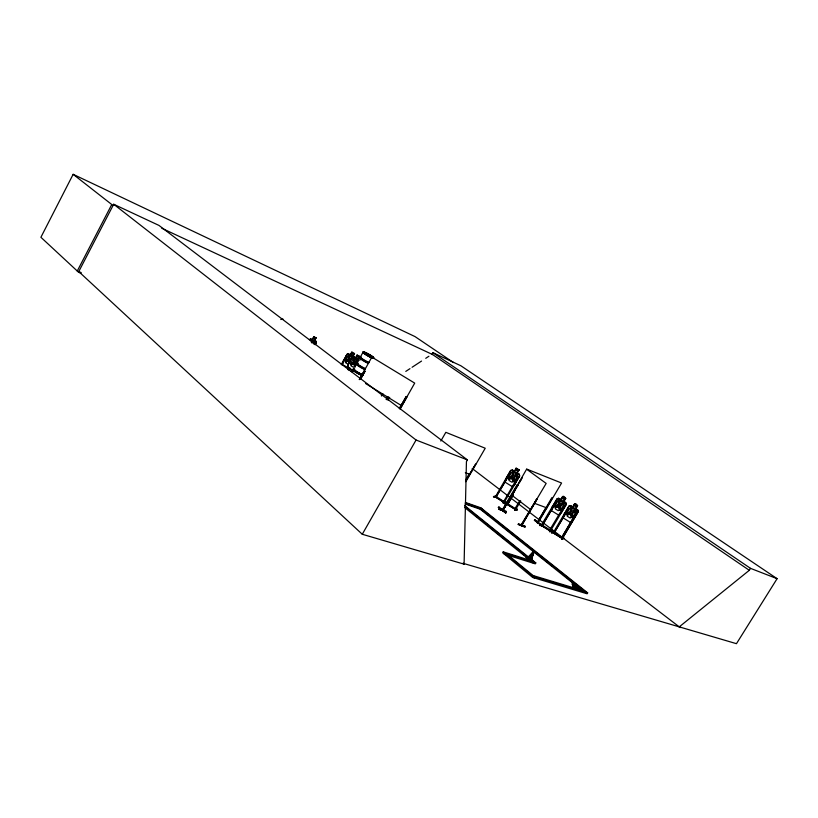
<?xml version="1.0" encoding="UTF-8"?>
<svg xmlns="http://www.w3.org/2000/svg" width="818" height="818" viewBox="0 0 818 818"><rect width="100%" height="100%" fill="white"/><g stroke="black" fill="none" stroke-linecap="round" stroke-linejoin="round"><path stroke-width="1.23" d="M311.423 342.691L311.566 340.625L310.768 340.605M505.872 502.436L503.142 502.722L505.667 501.7L505.872 502.528L503.52 502.978M505.534 502.232L503.009 502.753L503.52 503.07M514.767 509.921L517.416 509.706L517.201 508.898L514.634 510.013L517.416 509.706M549.614 531.465L551.986 531.066L551.761 530.248L549.471 531.547L551.986 531.066M549.819 531.076L551.761 530.248M550.013 531.812L551.976 530.994M561.721 538.51L563.612 537.661L561.7 538.479L561.894 539.307C567.764 536.373 557.61 540.545 563.265 538.132L563.571 537.61M346.116 355.789L346.873 356.208L342.006 364.951M343.059 361.413L342.405 364.562L348.795 368.08M347.609 367.527L348.264 364.368L352.292 357.149L353.693 356.668L359.94 360.247M353.683 356.791L352.364 357.241L348.356 364.419L347.722 367.476L353.979 370.922M514.931 484.113L512.099 486.505L505.054 482.139L505.913 478.54M505.207 482.078L506.025 478.581L510.759 470.483M551.475 510.524L552.324 506.996L557.16 498.827L558.694 498.366L565.79 502.722L566.312 504.409L561.414 512.651L558.551 515.054L551.332 510.585L552.191 506.955M573.346 520.003L570.443 522.416L563.183 517.917L564.072 514.266M534.727 519.716L541.547 525.555M541.741 525.125L534.696 519.696L534.399 520.207L541.802 525.657L534.399 520.207M533.817 552.293L531.23 560.31L527.774 558.418L527.395 557.958L533.459 552.027M531.23 560.31L533.786 552.324L530.585 560.146M531.383 558.622L533.755 552.222M518.295 524.491L525.166 526.812L525.258 526.178L518.397 523.817C521.495 527.201 532.313 528.612 518.07 524.358M453.489 362.568L415.023 336.597L73.15 174.316L40.9 237.281L78.467 272.138L80.829 273.11M386.28 399.552L387.824 396.546M386.352 399.613L387.896 396.607M111.565 204.889L77.25 271.044L78.917 271.729M78.467 272.138L113.692 204.255L158.968 225.42L467.405 459.9L466.434 461.587L464.092 564.154L463.111 563.316L736.456 643.684L777.1 578.684L460.892 365.779L432.896 352.67L432.047 354.184L749.308 570.299L750.515 568.357L777.1 578.684M529.624 559.686L533.203 551.925L527.395 557.958M313.918 344.225L315.073 342.129L314.449 340.707L316.065 337.803L313.795 336.811L312.302 339.664L310.687 338.959L309.398 339.654L310.738 339M314.388 340.666L315.942 337.865M316.3 342.609L315.114 344.756C316.525 343.417 316.852 340.646 314.572 340.646M341.259 364.542L347.077 354.184L348.478 353.703L355.544 357.701M343.151 361.464L347.149 354.266L348.478 353.816M350.339 354.736L351.842 352.026L354.562 353.54L353.059 356.239M351.883 352.169L350.38 354.879L348.519 355.022L345.717 360.053L345.871 362.957L348.417 364.358M352.916 356.28L354.419 353.57M348.008 369.685L349.235 367.456M348.765 370.094L349.981 367.875M351.147 371.423L352.374 369.204M358.12 359.245L359.634 356.536L357.098 355.135M358.264 359.204L359.777 356.495L357.057 354.992L355.585 357.844L353.724 357.977L350.922 363.008L351.086 365.912L353.621 367.313L355.329 366.372M351.893 371.832L353.12 369.613M360.37 357.016L363.141 352.057M356.74 364.9L357.865 362.895M359.255 379.624L371.863 357.098L414.706 383.121L400.074 408.939M359.46 379.47L364.307 370.82L365.022 371.249L360.779 378.826M360.677 378.806L365.022 371.249M399.348 408.489L406.239 396.495L406.975 396.945L400.176 408.939M399.44 408.489L406.239 396.495M81.115 272.558L78.753 271.586L362.272 534.266L416.065 440.023L467.405 459.9M440.841 441.025L445.83 432.323L485.227 448.233L465.831 481.69M466.209 479.082L469.379 473.602M465.81 480.36L475.739 464L465.585 481.505M528.039 557.702C522.048 555.31 531.393 561.823 532.866 561.199L503.244 551.853L502.681 552.794L532.661 577.436L587.099 593.776L587.651 592.856L480.841 507.814L480.36 508.653L466.045 503.673M495.79 496.24L496.291 496.546L493.868 497.037C491.608 496.373 498.142 495.442 496.209 496.403M493.868 497.037L496.301 496.383M496.659 496.516C494.297 496.424 495.432 495.872 496.506 496.506M510.381 472.702L495.841 497.324L510.452 472.702L509.634 472.19L510.452 472.702M519.123 469.941L517.15 473.039L518.07 474.982L514.737 480.667L511.802 482.18L509 480.442L508.919 477.078L512.242 471.403L514.338 471.311L516.107 468.09L519.103 469.951M505.78 513.039L498.377 507.405L505.78 513.039L506.086 512.508L499.041 507.027M499.062 507.027L498.366 507.426M504.675 501.598C501.403 501.465 505.452 500.596 504.144 502.416L519.727 475.923L519.266 474.195L517.334 472.998M503.428 501.955L517.784 477.201L518.612 477.712L517.784 477.201M499.021 509.409L499.328 508.878L506.199 511.291L505.882 511.823L498.816 509.256L505.902 511.72M503.009 502.753L505.667 501.7M504.021 502.416L504.665 501.516M519.573 475.912L514.819 484.031L512.088 486.352M505.677 503.724L505.003 503.908M514.849 490.626L502.661 510.841L526.68 469.072L561.577 483.029L537.958 522.988L537.068 522.518L537.774 522.794M502.589 510.493L503.438 509.532M517.774 485.156L502.589 510.8L518.009 485.248L517.446 484.921M518.632 483.642L522.293 477.518M519.369 482.702L521.751 478.642M507.774 503.714L507.978 503.203M513.162 494.9L507.661 504.614M513.234 494.88L507.446 504.553M516.322 508.786C513.142 508.346 516.792 508.326 515.81 509.696M519.941 500.514L514.706 509.082M515.146 510.33L517.405 509.634M516.168 508.765L515.514 509.604L520.769 501.035M521.618 525.555L520.964 525.187L536.659 499.205L521.659 525.585L536.986 499.45L536.424 499.113M521.25 525.412L546.158 483.418L526.649 469.225M538.305 521.894L537.661 521.639L537.16 522.559M537.129 522.569L546.015 507.549M537.314 522.733L551.802 497.763L552.375 497.988L537.712 522.774C536.404 522.692 539.727 521.618 537.896 521.864M540.33 525.187L542.477 524.45L539.675 525.34M540.115 525.698L540.422 525.187M550.381 531.056L566.209 504.379L565.79 502.722L563.868 501.424L565.719 498.346C560.954 491.904 562.743 502.978 558.684 498.234L557.058 498.735L541.209 525.401L550.504 531.138L541.281 525.381C541.71 523.142 543.561 525.545 542.17 524.962M541.424 525.585L541.72 524.42M556.772 501.076L555.923 500.555L556.833 501.056L541.925 525.882L542.549 525.013M542.119 525.902L556.833 501.056M565.719 498.346L563.704 501.465L564.645 503.438L561.24 509.164L558.244 510.667L555.371 508.898L555.289 505.493L558.684 499.767L560.831 499.696L562.672 496.618L565.555 498.387M550.432 531.168L550.872 530.105L550.207 529.706L549.399 530.524L564.328 505.667L565.187 506.199L564.328 505.667M550.115 529.737L550.77 530.146L550.361 531.138M553.919 532.293L554.205 531.772L551.506 532.733M553.183 532.794L568.939 506.035L570.596 505.544C574.645 510.32 572.886 499.195 577.651 505.667L575.79 508.755L577.825 509.982L578.254 511.751L562.283 538.571L578.142 511.72L577.702 510.064L570.565 505.677L569.021 506.148L564.164 514.328M530.862 558.929L535.8 562.917L535.258 563.837L507.835 555.228M568.653 508.387L567.794 507.866L568.715 508.367L553.837 533.203M553.939 533.356L568.715 508.367M574.584 503.929L572.733 507.007L570.575 507.088L567.16 512.825L567.252 516.23L570.136 518.019L573.152 516.516L576.567 510.769L575.627 508.786L577.488 505.708L574.563 503.929M532.661 577.436L533.234 576.475L587.651 592.856M576.199 513.029L561.414 538.05L576.261 513.009L577.109 513.54L576.261 513.009M561.894 539.307L563.796 538.397M563.786 538.459L563.265 538.132M573.929 585.351L572.303 584.185L572.6 583.326L578.623 586.987L578.265 587.59L575.984 586.649L576.353 586.046L578.623 586.987M572.303 584.185L572.6 583.326M574.747 585.933L575.115 585.33L572.876 584.4L572.508 585.003L578.551 588.694L578.858 587.835L576.353 586.046M572.58 585.269L572.876 584.4M574.481 587.477L572.835 586.291L573.142 585.432C574.911 586.128 579.665 590.565 579.124 588.848M572.835 586.291L573.142 585.432M573.203 585.688L575.668 587.447L573.408 586.516L573.111 587.396L575.974 588.571L576.342 587.958L579.502 590.228L576.915 588.173L576.547 588.786M573.111 587.396L573.408 586.516M572.242 583.94L575.31 586.148L575.678 585.535M575.422 586.434L575.79 585.831L578.919 588.081M578.265 587.59L578.551 586.721M578.551 588.694L578.858 587.835M585.678 593.347L586.23 592.426L480.81 508.428L480.319 509.266L582.692 590.964M381.372 395.748L382.63 393.703M381.485 395.83L382.742 393.785M387.977 400.278L389.695 397.323M528.592 559.052L533.367 552.119M529.645 556.25L533.305 551.945M527.774 558.418L533.234 552.017M314.501 342.21L313.959 341.648L312.19 343.018M570.432 522.262L573.254 519.921M679.247 626.864L749.308 570.299M540.074 525.565L542.191 524.798M542.385 524.45L539.594 525.381M551.956 532.927L553.827 532.15M405.779 371.403L409.982 368.642M412.078 367.272L421.536 361.065M425.738 358.315L428.898 356.249M313.867 341.699L311.811 340.728M352.139 358.591L349.981 359.859L350.043 361.791M561.629 537.273L554.399 532.682M551.424 532.774C551.935 530.892 556.015 533.111 553.459 531.823M549.471 531.547L551.629 530.78M549.778 529.87L542.6 525.32M310.666 340.247L312.323 339.797L313.795 336.811M514.634 510.013L517.058 509.43M515.084 508.438L508.039 503.97M506.731 504.123L515.637 509.573M504.921 503.949L507.272 503.377M507.17 503.08L508.193 503.714L507.375 503.193M503.51 501.219L496.516 496.771M280.758 319.531L282.987 319.061M514.297 471.148L512.252 469.89L510.657 470.391L495.34 496.894M370.779 357.313L371.413 357.384M370.626 357.098L370.257 356.965M371.014 357.026L370.871 356.812M370.247 356.525L370.738 356.74M502.865 509.645L503.551 510.033L503.131 509.737M503.52 510.033L502.865 509.655M527.538 557.794L528.183 557.968M362.272 534.266L464.154 564.175L463.111 563.305M369.9 356.668L370.513 356.74M533.111 575.555L584.543 591.087M365.441 353.182L365.922 353.621L365.482 353.182M365.309 353.202L365.932 353.509L365.39 353.212M505.872 554.614L504.297 554.123L504.849 553.183L535.8 562.917M521.792 524.318L521.935 524.399M465.35 502.416L480.841 507.814M465.544 503.111L482.242 508.929M465.053 503.97L481.751 509.767L488.704 515.309M502.814 510.442L502.109 510.176L517.242 484.563L518.101 484.972M535.095 503.551L546.853 507.906M465.34 472.692L470.023 474.45M503.131 509.563C501.71 508.673 504.962 510.279 502.978 509.491M370.012 356.689L370.759 357.067M575.862 588.275L578.766 589.461M572.937 584.665L575.79 585.831M575.31 586.148L578.193 587.324M573.479 586.782L576.342 587.958M576.915 588.173L579.195 589.113M553.091 532.835L562.355 538.541M562.048 537.099L562.876 537.61L562.058 537.099M310.666 339.061L315.963 341.362M313.877 336.985L315.993 337.906M521.23 525.268L521.884 524.502M161.8 228.263L432.61 354.562M370.339 356.842L371.167 357.2M353.049 357.425L349.746 358.897C350.85 354.429 347.302 353.601 348.867 359.214C342.906 360.983 345.83 363.621 349.122 360.124L349.225 363.642M349.613 362.2L347.077 360.799L349.879 355.769L352.415 357.18M347.609 367.517L353.989 371.045M495.33 496.904L504.144 502.416L495.135 496.863M516.127 468.264L518.96 469.982M512.242 470.013L519.185 474.266M365.646 383.55L401.832 405.83M552.999 532.774L562.17 538.408M506.659 504.062L515.637 509.665M432.896 352.67L750.515 568.357M373.028 357.711A6.023 0.644 29.3 0 0 365.687 353.304A6.012 0.644 29.3 0 0 363.816 353.345A6.012 0.644 29.3 0 0 371.464 357.732A6.023 0.644 29.3 0 1 363.816 353.325A6.023 0.644 29.3 0 1 365.687 353.304L365.851 353.519M572.661 583.571L575.115 585.33M575.984 586.649L578.49 588.439M572.774 586.046L574.839 587.529M315.042 344.112L314.419 343.846M511.526 495.013L530.708 509.624M472.19 468.479L680.198 627.59M113.692 204.255L416.065 440.023M73.15 174.316L113.037 205.512M498.643 523.234L500.636 524.819M502.62 526.403L520.514 540.678M534.43 551.772L552.314 566.036M563.254 574.747L565.238 576.332M567.222 577.927L573.193 582.682M579.154 587.436L581.138 589.021M464.624 505.514L528.878 557.334M531.158 559.614L532.927 561.107M465.105 506.587L528.377 557.661M531.342 560.054L534.307 562.447L533.765 563.367L532.15 562.058M474.992 515.156L476.966 516.751M483.888 522.334L485.861 523.929M487.835 525.524L506.608 540.688M522.416 553.459L524.389 555.054M464.604 507.457L529.808 560.166M506.434 553.674L534.808 576.946L534.236 577.917L532.283 576.301M503.244 551.853L533.234 576.475M315.912 341.321L316.208 342.619M364.838 369.613A6.023 0.706 29.2 0 1 357.885 365.728A6.023 0.706 29.2 0 1 357.394 364.388M365.084 369.286A6.104 0.716 29.2 0 1 358.56 365.707A6.104 0.716 29.2 0 1 356.842 363.795M361.955 374.787A6.033 0.736 29.2 0 1 355.513 371.26A6.033 0.736 29.2 0 1 353.826 369.337M363.1 374.797A6.012 0.736 29.2 0 1 355.718 370.912A6.012 0.736 29.2 0 1 354.726 369.184M373.407 358.1A6.023 0.644 29.3 0 1 373.427 358.304M365.687 353.325A6.012 0.644 29.3 0 1 373.008 357.711M363.039 374.941A6.033 0.736 29.2 0 1 355.636 371.045A6.033 0.736 29.2 0 1 354.634 369.307M368.54 363.1A6.115 0.685 29.2 0 1 361.495 359.163A6.115 0.685 29.2 0 1 360.963 357.844M365.421 368.57A6.023 0.706 29.2 0 1 358.468 364.695A6.023 0.706 29.2 0 1 357.967 363.356M368.294 363.427A6.033 0.675 29.2 0 1 361.863 359.9A6.033 0.675 29.2 0 1 360.145 358.039M365.257 368.969A6.104 0.716 29.2 0 1 358.212 365.032A6.104 0.716 29.2 0 1 357.711 363.673M368.724 362.783A6.115 0.685 29.2 0 1 361.668 358.846A6.115 0.685 29.2 0 1 361.137 357.527M368.877 362.394A6.033 0.675 29.2 0 1 361.924 358.509A6.033 0.675 29.2 0 1 361.403 357.21M361.822 375.022A6.033 0.736 29.2 0 1 355.38 371.495A6.033 0.736 29.2 0 1 353.693 369.572M512.538 471.966L512.528 476.27C505.79 478.029 508.939 481.24 512.774 477.334C511.291 482.661 515.391 483.98 513.755 477.058C520.268 475.411 517.232 472.262 513.52 475.943L513.581 472.334L512.538 471.966M558.98 500.34L558.97 504.696C552.068 506.434 555.31 509.686 559.226 505.769C557.712 511.148 561.905 512.528 560.228 505.504C566.905 503.868 563.766 500.677 559.982 504.379L560.033 500.596L558.98 500.34M570.872 507.661L570.862 512.027C563.919 513.765 567.191 517.027 571.117 513.111C569.604 518.489 573.817 519.89 572.13 512.835C578.847 511.209 575.688 508.009 571.884 511.7L571.935 507.917L570.872 507.661M355.309 366.72L354.368 366.536L354.317 363.11C350.861 366.556 348.223 363.979 354.071 362.2C352.517 356.587 356.055 357.415 354.951 361.893C358.131 358.591 360.932 361.188 355.186 362.844L355.309 366.72M313.989 337.619L313.478 338.55L314.848 339.143L315.359 338.202L313.989 337.619M352.088 352.875L351.587 353.775L353.212 354.675L353.713 353.775L352.088 352.875M355.084 358.724L352.282 363.754L354.818 365.155L357.63 360.135L355.084 358.724M357.292 355.83L356.791 356.73L358.427 357.63L358.928 356.73L357.292 355.83M513.745 472.323L510.422 478.009L513.234 479.737L516.557 474.051L513.745 472.323M516.332 469.082L515.739 470.094L517.549 471.209L518.142 470.186L516.332 469.082M560.218 500.718L556.833 506.444L559.696 508.213L563.101 502.487L560.218 500.718M562.856 497.446L562.252 498.469L564.103 499.614L564.717 498.581L562.856 497.446M572.13 508.039L568.715 513.776L571.598 515.555L575.023 509.819L572.13 508.039M574.778 504.767L574.164 505.79L576.025 506.935L576.639 505.902L574.778 504.767M365.38 353.673A6.023 0.644 29.3 0 0 373.734 357.773A6.023 0.644 29.3 0 0 366.392 352.977A6.023 0.644 29.3 0 0 365.38 353.673A6.043 0.644 29.3 0 0 373.734 357.814A6.043 0.644 29.3 0 0 366.372 352.987A6.043 0.644 29.3 0 0 365.349 353.693M365.247 353.877A6.043 0.644 29.3 0 0 373.632 357.998A6.043 0.644 29.3 0 0 366.27 353.171A6.043 0.644 29.3 0 0 365.247 353.877M355.206 371.832A6.012 0.736 29.2 0 0 361.617 375.339A5.992 0.736 29.2 0 1 355.206 371.842A5.992 0.736 29.2 0 1 353.529 369.93A6.012 0.736 29.2 0 0 355.206 371.832"/></g></svg>
